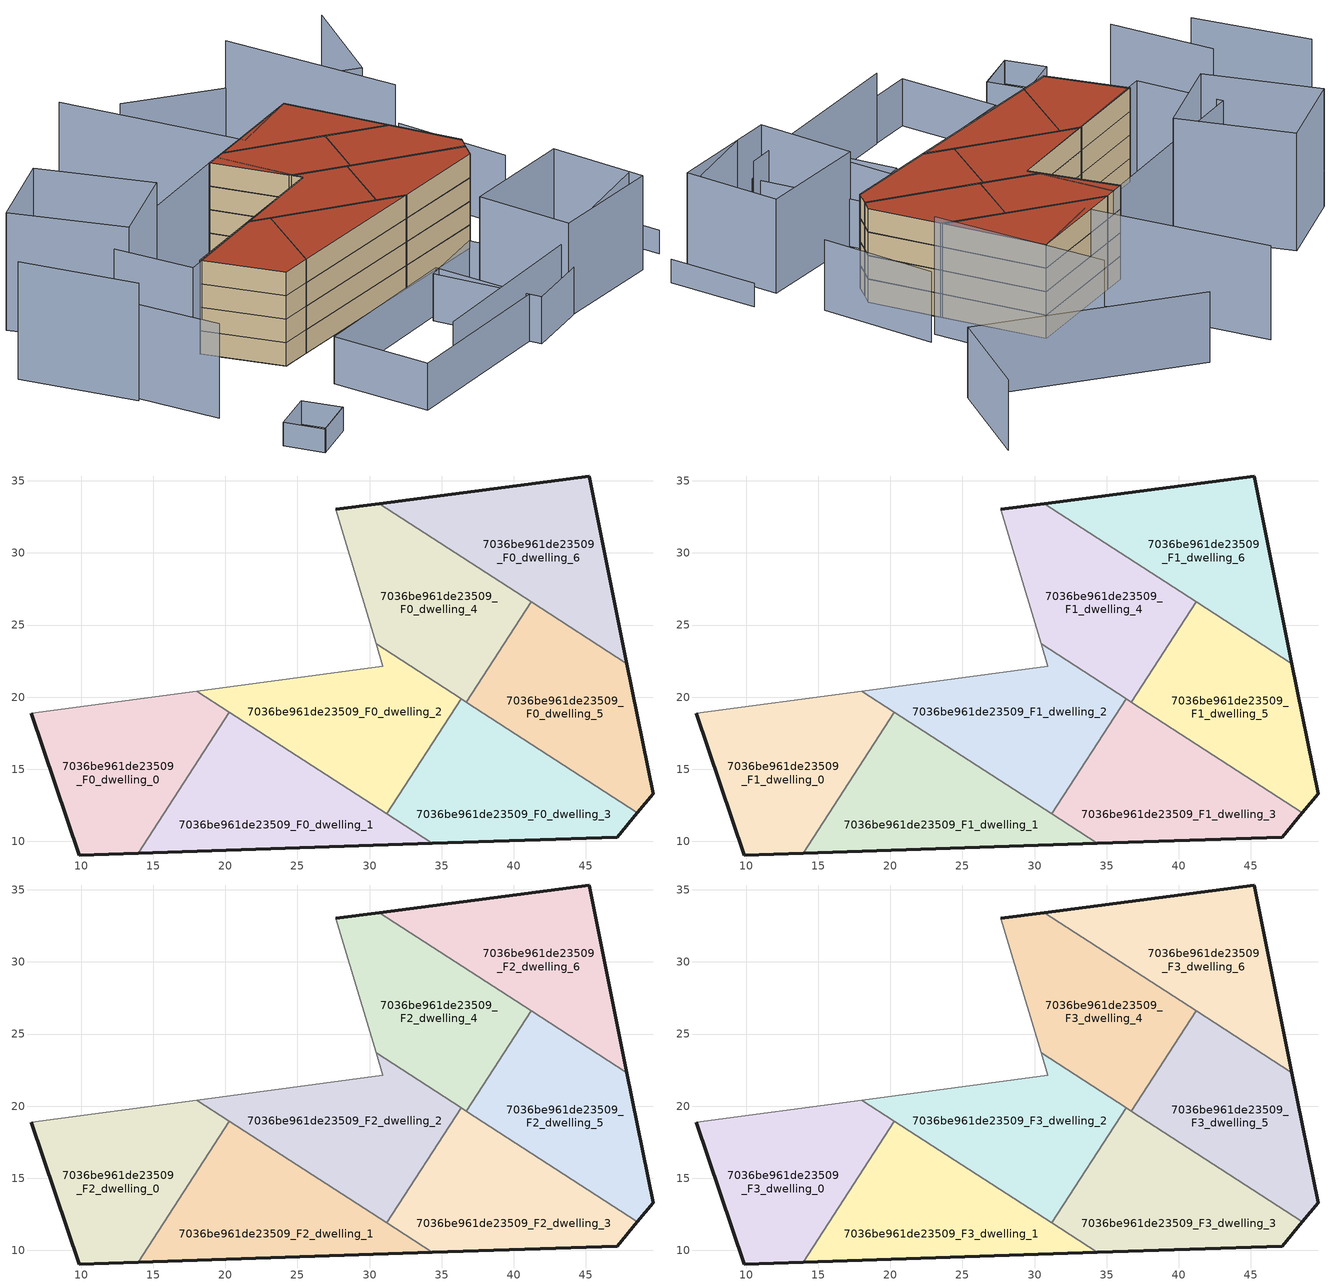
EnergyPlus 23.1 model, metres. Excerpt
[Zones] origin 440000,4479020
7036be961de23509_F0_dwelling_0
 floor ground (EU_floor_Construction): 13.96,9.19 20.28,18.96 18.02,20.42 6.55,18.88 9.86,9.05 z0
 wall outside (EU_wall_Construction): 13.97,9.19 9.86,9.05 6.55,18.88 z0:3
 wall adiabatic (EU_wall_Construction): 6.55,18.88 18.02,20.42 z0:3
 wall to 7036be961de23509_F0_dwelling_1 (EU_wall_Construction): 20.28,18.96 13.96,9.19 z0:3
 wall to 7036be961de23509_F0_dwelling_2 (EU_wall_Construction): 18.02,20.42 20.28,18.96 z0:3
 roof outside (EU_roof_Construction): 20.28,18.96 13.96,9.19 9.86,9.05 6.55,18.88 18.02,20.42 z3
7036be961de23509_F0_dwelling_1
 floor ground (EU_floor_Construction): 34.34,9.87 20.28,18.96 13.97,9.19 z0
 wall outside (EU_wall_Construction): 34.34,9.87 13.97,9.19 z0:3
 wall to 7036be961de23509_F0_dwelling_3 (EU_wall_Construction): 31.19,11.91 34.34,9.87 z0:3
 wall to 7036be961de23509_F0_dwelling_2 (EU_wall_Construction): 20.28,18.96 31.18,11.91 z0:3
7036be961de23509_F0_dwelling_2
 floor ground (EU_floor_Construction): 31.19,11.91 36.34,19.88 30.45,23.69 30.91,22.15 18.02,20.42 z0
 wall adiabatic (EU_wall_Construction): 18.02,20.42 30.91,22.15 30.45,23.69 z0:3
 wall to 7036be961de23509_F0_dwelling_3 (EU_wall_Construction): 36.34,19.88 31.18,11.91 z0:3
 wall to 7036be961de23509_F0_dwelling_4 (EU_wall_Construction): 30.45,23.69 36.34,19.88 z0:3
7036be961de23509_F0_dwelling_3
 floor ground (EU_floor_Construction): 47.18,10.3 48.56,11.97 36.34,19.88 31.19,11.91 34.34,9.87 z0
 wall outside (EU_wall_Construction): 48.57,11.97 47.18,10.3 34.34,9.87 z0:3
 wall to 7036be961de23509_F0_dwelling_5 (EU_wall_Construction): 36.7,19.64 48.57,11.97 z0:3
 wall to 7036be961de23509_F0_dwelling_4 (EU_wall_Construction): 36.34,19.88 36.7,19.64 z0:3
7036be961de23509_F0_dwelling_4
 floor ground (EU_floor_Construction): 36.7,19.64 41.2,26.6 30.66,33.42 27.66,33.02 30.45,23.69 z0
 wall outside (EU_wall_Construction): 27.66,33.02 30.66,33.42 z0:3
 wall adiabatic (EU_wall_Construction): 30.45,23.69 27.66,33.02 z0:3
 wall to 7036be961de23509_F0_dwelling_6 (EU_wall_Construction): 30.66,33.42 41.2,26.6 z0:3
 wall to 7036be961de23509_F0_dwelling_5 (EU_wall_Construction): 41.2,26.6 36.71,19.64 z0:3
7036be961de23509_F0_dwelling_5
 floor ground (EU_floor_Construction): 48.56,11.97 49.66,13.3 47.84,22.3 41.2,26.6 36.7,19.64 z0
 wall outside (EU_wall_Construction): 47.84,22.3 49.66,13.3 48.57,11.97 z0:3
 wall to 7036be961de23509_F0_dwelling_6 (EU_wall_Construction): 41.2,26.6 47.84,22.3 z0:3
7036be961de23509_F0_dwelling_6
 floor ground (EU_floor_Construction): 47.84,22.3 45.22,35.33 30.66,33.42 z0
 wall outside (EU_wall_Construction): 30.66,33.42 45.22,35.33 47.84,22.3 z0:3
7036be961de23509_F1_dwelling_0
 floor outside (EU_floor_Construction): 20.28,18.96 13.96,9.19 9.86,9.05 6.55,18.88 18.02,20.42 z3
 wall outside (EU_wall_Construction): 13.97,9.19 9.86,9.05 6.55,18.88 z3:6
 wall adiabatic (EU_wall_Construction): 6.55,18.88 18.02,20.42 z3:6
 wall to 7036be961de23509_F1_dwelling_1 (EU_wall_Construction): 20.28,18.96 13.96,9.19 z3:6
 wall to 7036be961de23509_F1_dwelling_2 (EU_wall_Construction): 18.02,20.42 20.28,18.96 z3:6
 roof outside (EU_roof_Construction): 20.28,18.96 13.96,9.19 9.86,9.05 6.55,18.88 18.02,20.42 z6
7036be961de23509_F1_dwelling_1
 floor to 7036be961de23509_F0_dwelling_1 (EU_floor_Construction): 34.34,9.87 20.28,18.96 13.96,9.19 z3
 wall outside (EU_wall_Construction): 34.34,9.87 13.97,9.19 z3:6
 wall to 7036be961de23509_F1_dwelling_3 (EU_wall_Construction): 31.19,11.91 34.34,9.87 z3:6
 wall to 7036be961de23509_F1_dwelling_2 (EU_wall_Construction): 20.28,18.96 31.18,11.91 z3:6
7036be961de23509_F1_dwelling_2
 floor to 7036be961de23509_F0_dwelling_2 (EU_floor_Construction): 31.19,11.91 36.34,19.88 30.45,23.69 30.91,22.15 18.02,20.42 z3
 wall adiabatic (EU_wall_Construction): 18.02,20.42 30.91,22.15 30.45,23.69 z3:6
 wall to 7036be961de23509_F1_dwelling_3 (EU_wall_Construction): 36.34,19.88 31.18,11.91 z3:6
 wall to 7036be961de23509_F1_dwelling_4 (EU_wall_Construction): 30.45,23.69 36.34,19.88 z3:6
7036be961de23509_F1_dwelling_3
 floor to 7036be961de23509_F0_dwelling_3 (EU_floor_Construction): 47.18,10.3 48.56,11.97 36.34,19.88 31.19,11.91 34.34,9.87 z3
 wall outside (EU_wall_Construction): 48.57,11.97 47.18,10.3 34.34,9.87 z3:6
 wall to 7036be961de23509_F1_dwelling_5 (EU_wall_Construction): 36.7,19.64 48.57,11.97 z3:6
 wall to 7036be961de23509_F1_dwelling_4 (EU_wall_Construction): 36.34,19.88 36.7,19.64 z3:6
7036be961de23509_F1_dwelling_4
 floor to 7036be961de23509_F0_dwelling_4 (EU_floor_Construction): 36.7,19.64 41.2,26.6 30.66,33.42 27.66,33.02 30.45,23.69 z3
 wall outside (EU_wall_Construction): 27.66,33.02 30.66,33.42 z3:6
 wall adiabatic (EU_wall_Construction): 30.45,23.69 27.66,33.02 z3:6
 wall to 7036be961de23509_F1_dwelling_6 (EU_wall_Construction): 30.66,33.42 41.2,26.6 z3:6
 wall to 7036be961de23509_F1_dwelling_5 (EU_wall_Construction): 41.2,26.6 36.71,19.64 z3:6
7036be961de23509_F1_dwelling_5
 floor to 7036be961de23509_F0_dwelling_5 (EU_floor_Construction): 48.56,11.97 49.66,13.3 47.84,22.3 41.2,26.6 36.7,19.64 z3
 wall outside (EU_wall_Construction): 47.84,22.3 49.66,13.3 48.57,11.97 z3:6
 wall to 7036be961de23509_F1_dwelling_6 (EU_wall_Construction): 41.2,26.6 47.84,22.3 z3:6
7036be961de23509_F1_dwelling_6
 floor to 7036be961de23509_F0_dwelling_6 (EU_floor_Construction): 47.84,22.3 45.22,35.33 30.66,33.42 z3
 wall outside (EU_wall_Construction): 30.66,33.42 45.22,35.33 47.84,22.3 z3:6
7036be961de23509_F2_dwelling_0
 floor outside (EU_floor_Construction): 20.28,18.96 13.96,9.19 9.86,9.05 6.55,18.88 18.02,20.42 z6
 wall outside (EU_wall_Construction): 13.97,9.19 9.86,9.05 6.55,18.88 z6:9
 wall adiabatic (EU_wall_Construction): 6.55,18.88 18.02,20.42 z6:9
 wall to 7036be961de23509_F2_dwelling_1 (EU_wall_Construction): 20.28,18.96 13.96,9.19 z6:9
 wall to 7036be961de23509_F2_dwelling_2 (EU_wall_Construction): 18.02,20.42 20.28,18.96 z6:9
 roof outside (EU_roof_Construction): 20.28,18.96 13.96,9.19 9.86,9.05 6.55,18.88 18.02,20.42 z9
7036be961de23509_F2_dwelling_1
 floor to 7036be961de23509_F1_dwelling_1 (EU_floor_Construction): 34.34,9.87 20.28,18.96 13.96,9.19 z6
 wall outside (EU_wall_Construction): 34.34,9.87 13.97,9.19 z6:9
 wall to 7036be961de23509_F2_dwelling_3 (EU_wall_Construction): 31.19,11.91 34.34,9.87 z6:9
 wall to 7036be961de23509_F2_dwelling_2 (EU_wall_Construction): 20.28,18.96 31.18,11.91 z6:9
7036be961de23509_F2_dwelling_2
 floor to 7036be961de23509_F1_dwelling_2 (EU_floor_Construction): 31.19,11.91 36.34,19.88 30.45,23.69 30.91,22.15 18.02,20.42 z6
 wall adiabatic (EU_wall_Construction): 18.02,20.42 30.91,22.15 30.45,23.69 z6:9
 wall to 7036be961de23509_F2_dwelling_3 (EU_wall_Construction): 36.34,19.88 31.18,11.91 z6:9
 wall to 7036be961de23509_F2_dwelling_4 (EU_wall_Construction): 30.45,23.69 36.34,19.88 z6:9
7036be961de23509_F2_dwelling_3
 floor to 7036be961de23509_F1_dwelling_3 (EU_floor_Construction): 47.18,10.3 48.56,11.97 36.34,19.88 31.19,11.91 34.34,9.87 z6
 wall outside (EU_wall_Construction): 48.57,11.97 47.18,10.3 34.34,9.87 z6:9
 wall to 7036be961de23509_F2_dwelling_5 (EU_wall_Construction): 36.7,19.64 48.57,11.97 z6:9
 wall to 7036be961de23509_F2_dwelling_4 (EU_wall_Construction): 36.34,19.88 36.7,19.64 z6:9
7036be961de23509_F2_dwelling_4
 floor to 7036be961de23509_F1_dwelling_4 (EU_floor_Construction): 36.7,19.64 41.2,26.6 30.66,33.42 27.66,33.02 30.45,23.69 z6
 wall outside (EU_wall_Construction): 27.66,33.02 30.66,33.42 z6:9
 wall adiabatic (EU_wall_Construction): 30.45,23.69 27.66,33.02 z6:9
 wall to 7036be961de23509_F2_dwelling_6 (EU_wall_Construction): 30.66,33.42 41.2,26.6 z6:9
 wall to 7036be961de23509_F2_dwelling_5 (EU_wall_Construction): 41.2,26.6 36.71,19.64 z6:9
7036be961de23509_F2_dwelling_5
 floor to 7036be961de23509_F1_dwelling_5 (EU_floor_Construction): 48.56,11.97 49.66,13.3 47.84,22.3 41.2,26.6 36.7,19.64 z6
 wall outside (EU_wall_Construction): 47.84,22.3 49.66,13.3 48.57,11.97 z6:9
 wall to 7036be961de23509_F2_dwelling_6 (EU_wall_Construction): 41.2,26.6 47.84,22.3 z6:9
7036be961de23509_F2_dwelling_6
 floor to 7036be961de23509_F1_dwelling_6 (EU_floor_Construction): 47.84,22.3 45.22,35.33 30.66,33.42 z6
 wall outside (EU_wall_Construction): 30.66,33.42 45.22,35.33 47.84,22.3 z6:9
7036be961de23509_F3_dwelling_0
 floor outside (EU_floor_Construction): 20.28,18.96 13.96,9.19 9.86,9.05 6.55,18.88 18.02,20.42 z9
 wall outside (EU_wall_Construction): 13.97,9.19 9.86,9.05 6.55,18.88 z9:12
 wall adiabatic (EU_wall_Construction): 6.55,18.88 18.02,20.42 z9:12
 wall to 7036be961de23509_F3_dwelling_1 (EU_wall_Construction): 20.28,18.96 13.96,9.19 z9:12
 wall to 7036be961de23509_F3_dwelling_2 (EU_wall_Construction): 18.02,20.42 20.28,18.96 z9:12
 roof outside (EU_roof_Construction): 20.28,18.96 13.96,9.19 9.86,9.05 6.55,18.88 18.02,20.42 z12
7036be961de23509_F3_dwelling_1
 floor to 7036be961de23509_F2_dwelling_1 (EU_floor_Construction): 34.34,9.87 20.28,18.96 13.96,9.19 z9
 wall outside (EU_wall_Construction): 34.34,9.87 13.97,9.19 z9:12
 wall to 7036be961de23509_F3_dwelling_3 (EU_wall_Construction): 31.19,11.91 34.34,9.87 z9:12
 wall to 7036be961de23509_F3_dwelling_2 (EU_wall_Construction): 20.28,18.96 31.18,11.91 z9:12
 roof outside (EU_roof_Construction): 34.34,9.87 13.96,9.19 20.28,18.96 z12
7036be961de23509_F3_dwelling_2
 floor to 7036be961de23509_F2_dwelling_2 (EU_floor_Construction): 31.19,11.91 36.34,19.88 30.45,23.69 30.91,22.15 18.02,20.42 z9
 wall adiabatic (EU_wall_Construction): 18.02,20.42 30.91,22.15 30.45,23.69 z9:12
 wall to 7036be961de23509_F3_dwelling_3 (EU_wall_Construction): 36.34,19.88 31.18,11.91 z9:12
 wall to 7036be961de23509_F3_dwelling_4 (EU_wall_Construction): 30.45,23.69 36.34,19.88 z9:12
 roof outside (EU_roof_Construction): 36.34,19.88 31.19,11.91 18.02,20.42 30.91,22.15 30.45,23.69 z12
7036be961de23509_F3_dwelling_3
 floor to 7036be961de23509_F2_dwelling_3 (EU_floor_Construction): 47.18,10.3 48.56,11.97 36.34,19.88 31.19,11.91 34.34,9.87 z9
 wall outside (EU_wall_Construction): 48.57,11.97 47.18,10.3 34.34,9.87 z9:12
 wall to 7036be961de23509_F3_dwelling_5 (EU_wall_Construction): 36.7,19.64 48.57,11.97 z9:12
 wall to 7036be961de23509_F3_dwelling_4 (EU_wall_Construction): 36.34,19.88 36.7,19.64 z9:12
 roof outside (EU_roof_Construction): 48.56,11.97 47.18,10.3 34.34,9.87 31.19,11.91 36.34,19.88 z12
7036be961de23509_F3_dwelling_4
 floor to 7036be961de23509_F2_dwelling_4 (EU_floor_Construction): 36.7,19.64 41.2,26.6 30.66,33.42 27.66,33.02 30.45,23.69 z9
 wall outside (EU_wall_Construction): 27.66,33.02 30.66,33.42 z9:12
 wall adiabatic (EU_wall_Construction): 30.45,23.69 27.66,33.02 z9:12
 wall to 7036be961de23509_F3_dwelling_6 (EU_wall_Construction): 30.66,33.42 41.2,26.6 z9:12
 wall to 7036be961de23509_F3_dwelling_5 (EU_wall_Construction): 41.2,26.6 36.71,19.64 z9:12
 roof outside (EU_roof_Construction): 41.2,26.6 36.7,19.64 30.45,23.69 27.66,33.02 30.66,33.42 z12
7036be961de23509_F3_dwelling_5
 floor to 7036be961de23509_F2_dwelling_5 (EU_floor_Construction): 48.56,11.97 49.66,13.3 47.84,22.3 41.2,26.6 36.7,19.64 z9
 wall outside (EU_wall_Construction): 47.84,22.3 49.66,13.3 48.57,11.97 z9:12
 wall to 7036be961de23509_F3_dwelling_6 (EU_wall_Construction): 41.2,26.6 47.84,22.3 z9:12
 roof outside (EU_roof_Construction): 47.84,22.3 49.66,13.3 48.56,11.97 36.7,19.64 41.2,26.6 z12
7036be961de23509_F3_dwelling_6
 floor to 7036be961de23509_F2_dwelling_6 (EU_floor_Construction): 47.84,22.3 45.22,35.33 30.66,33.42 z9
 wall outside (EU_wall_Construction): 30.66,33.42 45.22,35.33 47.84,22.3 z9:12
 roof outside (EU_roof_Construction): 45.22,35.33 47.84,22.3 30.66,33.42 z12
shading: -5.52,-7.84 0.04,-6.12 / 58.82,-8.01 58.26,3.44 / 0.21,-6.15 -5.57,-7.86 / -5.57,-7.86 -7.02,-2.95 / -7.02,-2.95 -1.23,-1.25 / -1.23,-1.25 0.21,-6.15 z0:3; 31.63,-9.54 10.2,-10.81 / 10.2,-10.81 9.44,1.9 / 9.44,1.9 30.87,3.18 / 30.87,3.18 31.63,-9.54 / 31.92,-11.06 29.36,2.48 / 29.36,2.48 38.79,4.26 / 38.79,4.26 41.35,-9.28 / 41.35,-9.28 31.92,-11.06 z0:6; 15.72,-10.41 42.59,-8.16 / 54.26,10.47 53.7,25.25 / 71.16,48.96 62.88,37.18 / 62.88,37.18 38.99,53.98 z0:9; 44.33,-9.22 54.02,-7.23 / -7.28,20.52 -5.51,7.24 / 45.22,35.34 34.84,33.22 / 34.84,33.22 30.15,56.23 / 38.9,2.82 53.92,3.36 / 53.92,3.36 54.37,-8.96 / 54.37,-8.96 39.35,-9.51 / 39.35,-9.51 38.9,2.82 / 2.95,29.46 29.31,33.26 / 29.31,33.26 30.91,22.15 / 30.91,22.15 4.55,18.35 / 4.55,18.35 2.95,29.46 z0:12; 51.74,24.3 49.39,46.68 / -11.05,31.78 -7.38,17.34 / 3.75,26.86 -1.53,40.5 / -1.53,40.5 9.69,44.84 / 9.69,44.84 14.96,31.19 / 14.96,31.19 3.75,26.86 z0:15
[Building]
EU S2 Campaign: North Axis=0; Terrain=City; Solar Distribution=FullExterior
[Site:Location]
Madrid: Latitude=40.5; Longitude=-3.5; Time Zone=1; Elevation=609
[SizingPeriod:WeatherFileDays]
AnnualSizingPeriod: Begin Month=1; Begin Day of Month=1; End Month=12; End Day of Month=31; Day of Week for Start Day=Monday; Use Weather File Daylight Saving Period=No; Use Weather File Rain and Snow Indicators=No
[MATERIAL]
EU_InternalMass_Material: Roughness=MediumRough; Thickness=0.1; Conductivity=1; Density=1800; Specific Heat=900; Thermal Absorptance=0.9; Solar Absorptance=0.7; Visible Absorptance=0.7
[MATERIAL:NOMASS] Roughness=MediumRough; Thermal Absorptance=0.9; Solar Absorptance=0.7; Visible Absorptance=0.7
Name | Thermal Resistance
EU_wall_NoMass | 1.60022
EU_roof_NoMass | 1.57597
EU_floor_NoMass | 0.470652
[CONSTRUCTION]
EU_wall_Construction: EU_wall_NoMass
EU_roof_Construction: EU_roof_NoMass
EU_floor_Construction: EU_floor_NoMass
EU_InternalMass_Construction: EU_InternalMass_Material
[ZONE] Type=1; Multiplier=1; Ceiling Height=autocalculate; Floor Area=autocalculate; Part of Total Floor Area=Yes
Name | Volume
7036be961de23509_F0_dwelling_0; 7036be961de23509_F1_dwelling_0; 7036be961de23509_F2_dwelling_0; 7036be961de23509_F3_dwelling_0 | 292.134
7036be961de23509_F0_dwelling_1; 7036be961de23509_F1_dwelling_1; 7036be961de23509_F2_dwelling_1; 7036be961de23509_F3_dwelling_1 | 292.131
7036be961de23509_F0_dwelling_2; 7036be961de23509_F1_dwelling_2; 7036be961de23509_F2_dwelling_2; 7036be961de23509_F3_dwelling_2 | 292.112
7036be961de23509_F0_dwelling_3; 7036be961de23509_F1_dwelling_3; 7036be961de23509_F2_dwelling_3; 7036be961de23509_F3_dwelling_3 | 292.139
7036be961de23509_F0_dwelling_4; 7036be961de23509_F1_dwelling_4; 7036be961de23509_F2_dwelling_4; 7036be961de23509_F3_dwelling_4 | 292.142
7036be961de23509_F0_dwelling_5; 7036be961de23509_F1_dwelling_5; 7036be961de23509_F2_dwelling_5; 7036be961de23509_F3_dwelling_5 | 292.147
7036be961de23509_F0_dwelling_6; 7036be961de23509_F1_dwelling_6; 7036be961de23509_F2_dwelling_6; 7036be961de23509_F3_dwelling_6 | 292.126
[INTERNALMASS] Construction=EU_InternalMass_Construction
Name | Zone or ZoneList | Surface Area
7036be961de23509_F0_dwelling_0_EU_InternalMass | 7036be961de23509_F0_dwelling_0 | 97.3775
7036be961de23509_F0_dwelling_1_EU_InternalMass | 7036be961de23509_F0_dwelling_1 | 97.3775
7036be961de23509_F0_dwelling_2_EU_InternalMass | 7036be961de23509_F0_dwelling_2 | 97.3691
7036be961de23509_F0_dwelling_3_EU_InternalMass | 7036be961de23509_F0_dwelling_3 | 97.3801
7036be961de23509_F0_dwelling_4_EU_InternalMass | 7036be961de23509_F0_dwelling_4 | 97.3817
7036be961de23509_F0_dwelling_5_EU_InternalMass | 7036be961de23509_F0_dwelling_5 | 97.382
7036be961de23509_F0_dwelling_6_EU_InternalMass | 7036be961de23509_F0_dwelling_6 | 97.3754
7036be961de23509_F1_dwelling_0_EU_InternalMass | 7036be961de23509_F1_dwelling_0 | 97.3775
7036be961de23509_F1_dwelling_1_EU_InternalMass | 7036be961de23509_F1_dwelling_1 | 97.3775
7036be961de23509_F1_dwelling_2_EU_InternalMass | 7036be961de23509_F1_dwelling_2 | 97.3691
7036be961de23509_F1_dwelling_3_EU_InternalMass | 7036be961de23509_F1_dwelling_3 | 97.3801
7036be961de23509_F1_dwelling_4_EU_InternalMass | 7036be961de23509_F1_dwelling_4 | 97.3817
7036be961de23509_F1_dwelling_5_EU_InternalMass | 7036be961de23509_F1_dwelling_5 | 97.382
7036be961de23509_F1_dwelling_6_EU_InternalMass | 7036be961de23509_F1_dwelling_6 | 97.3754
7036be961de23509_F2_dwelling_0_EU_InternalMass | 7036be961de23509_F2_dwelling_0 | 97.3775
7036be961de23509_F2_dwelling_1_EU_InternalMass | 7036be961de23509_F2_dwelling_1 | 97.3775
7036be961de23509_F2_dwelling_2_EU_InternalMass | 7036be961de23509_F2_dwelling_2 | 97.3691
7036be961de23509_F2_dwelling_3_EU_InternalMass | 7036be961de23509_F2_dwelling_3 | 97.3801
7036be961de23509_F2_dwelling_4_EU_InternalMass | 7036be961de23509_F2_dwelling_4 | 97.3817
7036be961de23509_F2_dwelling_5_EU_InternalMass | 7036be961de23509_F2_dwelling_5 | 97.382
7036be961de23509_F2_dwelling_6_EU_InternalMass | 7036be961de23509_F2_dwelling_6 | 97.3754
7036be961de23509_F3_dwelling_0_EU_InternalMass | 7036be961de23509_F3_dwelling_0 | 97.3775
7036be961de23509_F3_dwelling_1_EU_InternalMass | 7036be961de23509_F3_dwelling_1 | 97.3775
7036be961de23509_F3_dwelling_2_EU_InternalMass | 7036be961de23509_F3_dwelling_2 | 97.3691
7036be961de23509_F3_dwelling_3_EU_InternalMass | 7036be961de23509_F3_dwelling_3 | 97.3801
7036be961de23509_F3_dwelling_4_EU_InternalMass | 7036be961de23509_F3_dwelling_4 | 97.3817
7036be961de23509_F3_dwelling_5_EU_InternalMass | 7036be961de23509_F3_dwelling_5 | 97.382
7036be961de23509_F3_dwelling_6_EU_InternalMass | 7036be961de23509_F3_dwelling_6 | 97.3754
[OTHEREQUIPMENT] Fuel Type=Electricity; Design Level Calculation Method=Watts/Area; Power per Zone Floor Area=1; Fraction Latent=0; Fraction Radiant=0; Fraction Lost=0; Carbon Dioxide Generation Rate=0; EndUse Subcategory=EU_Step8_InternalGains
Name | Zone or ZoneList or Space or SpaceList | Schedule
EU_Step8_InternalGain_7036be961de23509_F0_dwelling_0_f000 | 7036be961de23509_F0_dwelling_0 | EU_Step8_GainSchedule_7036be961de23509_F0_dwelling_0_f000
EU_Step8_InternalGain_7036be961de23509_F0_dwelling_1_f000 | 7036be961de23509_F0_dwelling_1 | EU_Step8_GainSchedule_7036be961de23509_F0_dwelling_1_f000
EU_Step8_InternalGain_7036be961de23509_F0_dwelling_2_f000 | 7036be961de23509_F0_dwelling_2 | EU_Step8_GainSchedule_7036be961de23509_F0_dwelling_2_f000
EU_Step8_InternalGain_7036be961de23509_F0_dwelling_3_f000 | 7036be961de23509_F0_dwelling_3 | EU_Step8_GainSchedule_7036be961de23509_F0_dwelling_3_f000
EU_Step8_InternalGain_7036be961de23509_F0_dwelling_4_f000 | 7036be961de23509_F0_dwelling_4 | EU_Step8_GainSchedule_7036be961de23509_F0_dwelling_4_f000
EU_Step8_InternalGain_7036be961de23509_F0_dwelling_5_f000 | 7036be961de23509_F0_dwelling_5 | EU_Step8_GainSchedule_7036be961de23509_F0_dwelling_5_f000
EU_Step8_InternalGain_7036be961de23509_F0_dwelling_6_f000 | 7036be961de23509_F0_dwelling_6 | EU_Step8_GainSchedule_7036be961de23509_F0_dwelling_6_f000
EU_Step8_InternalGain_7036be961de23509_F1_dwelling_0_f000 | 7036be961de23509_F1_dwelling_0 | EU_Step8_GainSchedule_7036be961de23509_F1_dwelling_0_f000
EU_Step8_InternalGain_7036be961de23509_F1_dwelling_1_f000 | 7036be961de23509_F1_dwelling_1 | EU_Step8_GainSchedule_7036be961de23509_F1_dwelling_1_f000
EU_Step8_InternalGain_7036be961de23509_F1_dwelling_2_f000 | 7036be961de23509_F1_dwelling_2 | EU_Step8_GainSchedule_7036be961de23509_F1_dwelling_2_f000
EU_Step8_InternalGain_7036be961de23509_F1_dwelling_3_f000 | 7036be961de23509_F1_dwelling_3 | EU_Step8_GainSchedule_7036be961de23509_F1_dwelling_3_f000
EU_Step8_InternalGain_7036be961de23509_F1_dwelling_4_f000 | 7036be961de23509_F1_dwelling_4 | EU_Step8_GainSchedule_7036be961de23509_F1_dwelling_4_f000
EU_Step8_InternalGain_7036be961de23509_F1_dwelling_5_f000 | 7036be961de23509_F1_dwelling_5 | EU_Step8_GainSchedule_7036be961de23509_F1_dwelling_5_f000
EU_Step8_InternalGain_7036be961de23509_F1_dwelling_6_f000 | 7036be961de23509_F1_dwelling_6 | EU_Step8_GainSchedule_7036be961de23509_F1_dwelling_6_f000
EU_Step8_InternalGain_7036be961de23509_F2_dwelling_0_f000 | 7036be961de23509_F2_dwelling_0 | EU_Step8_GainSchedule_7036be961de23509_F2_dwelling_0_f000
EU_Step8_InternalGain_7036be961de23509_F2_dwelling_1_f000 | 7036be961de23509_F2_dwelling_1 | EU_Step8_GainSchedule_7036be961de23509_F2_dwelling_1_f000
EU_Step8_InternalGain_7036be961de23509_F2_dwelling_2_f000 | 7036be961de23509_F2_dwelling_2 | EU_Step8_GainSchedule_7036be961de23509_F2_dwelling_2_f000
EU_Step8_InternalGain_7036be961de23509_F2_dwelling_3_f000 | 7036be961de23509_F2_dwelling_3 | EU_Step8_GainSchedule_7036be961de23509_F2_dwelling_3_f000
EU_Step8_InternalGain_7036be961de23509_F2_dwelling_4_f000 | 7036be961de23509_F2_dwelling_4 | EU_Step8_GainSchedule_7036be961de23509_F2_dwelling_4_f000
EU_Step8_InternalGain_7036be961de23509_F2_dwelling_5_f000 | 7036be961de23509_F2_dwelling_5 | EU_Step8_GainSchedule_7036be961de23509_F2_dwelling_5_f000
EU_Step8_InternalGain_7036be961de23509_F2_dwelling_6_f000 | 7036be961de23509_F2_dwelling_6 | EU_Step8_GainSchedule_7036be961de23509_F2_dwelling_6_f000
EU_Step8_InternalGain_7036be961de23509_F3_dwelling_0_f000 | 7036be961de23509_F3_dwelling_0 | EU_Step8_GainSchedule_7036be961de23509_F3_dwelling_0_f000
EU_Step8_InternalGain_7036be961de23509_F3_dwelling_1_f000 | 7036be961de23509_F3_dwelling_1 | EU_Step8_GainSchedule_7036be961de23509_F3_dwelling_1_f000
EU_Step8_InternalGain_7036be961de23509_F3_dwelling_2_f000 | 7036be961de23509_F3_dwelling_2 | EU_Step8_GainSchedule_7036be961de23509_F3_dwelling_2_f000
EU_Step8_InternalGain_7036be961de23509_F3_dwelling_3_f000 | 7036be961de23509_F3_dwelling_3 | EU_Step8_GainSchedule_7036be961de23509_F3_dwelling_3_f000
EU_Step8_InternalGain_7036be961de23509_F3_dwelling_4_f000 | 7036be961de23509_F3_dwelling_4 | EU_Step8_GainSchedule_7036be961de23509_F3_dwelling_4_f000
EU_Step8_InternalGain_7036be961de23509_F3_dwelling_5_f000 | 7036be961de23509_F3_dwelling_5 | EU_Step8_GainSchedule_7036be961de23509_F3_dwelling_5_f000
EU_Step8_InternalGain_7036be961de23509_F3_dwelling_6_f000 | 7036be961de23509_F3_dwelling_6 | EU_Step8_GainSchedule_7036be961de23509_F3_dwelling_6_f000
[ZONEVENTILATION:DESIGNFLOWRATE] Schedule=EU_AlwaysOn; Design Flow Rate Calculation Method=AirChanges/Hour; Air Changes per Hour=0.480704; Ventilation Type=Natural; Fan Pressure Rise=0; Fan Total Efficiency=1; Constant Term Coefficient=1; Temperature Term Coefficient=0; Velocity Term Coefficient=0; Velocity Squared Term Coefficient=0; Minimum Indoor Temperature=-100; Maximum Indoor Temperature=100; Delta Temperature=-100; Minimum Outdoor Temperature=-100; Maximum Outdoor Temperature=100; Maximum Wind Speed=40
Name | Zone or ZoneList or Space or SpaceList
EU_ConstantAir_7036be961de23509_F0_dwelling_0 | 7036be961de23509_F0_dwelling_0
EU_ConstantAir_7036be961de23509_F0_dwelling_1 | 7036be961de23509_F0_dwelling_1
EU_ConstantAir_7036be961de23509_F0_dwelling_2 | 7036be961de23509_F0_dwelling_2
EU_ConstantAir_7036be961de23509_F0_dwelling_3 | 7036be961de23509_F0_dwelling_3
EU_ConstantAir_7036be961de23509_F0_dwelling_4 | 7036be961de23509_F0_dwelling_4
EU_ConstantAir_7036be961de23509_F0_dwelling_5 | 7036be961de23509_F0_dwelling_5
EU_ConstantAir_7036be961de23509_F0_dwelling_6 | 7036be961de23509_F0_dwelling_6
EU_ConstantAir_7036be961de23509_F1_dwelling_0 | 7036be961de23509_F1_dwelling_0
EU_ConstantAir_7036be961de23509_F1_dwelling_1 | 7036be961de23509_F1_dwelling_1
EU_ConstantAir_7036be961de23509_F1_dwelling_2 | 7036be961de23509_F1_dwelling_2
EU_ConstantAir_7036be961de23509_F1_dwelling_3 | 7036be961de23509_F1_dwelling_3
EU_ConstantAir_7036be961de23509_F1_dwelling_4 | 7036be961de23509_F1_dwelling_4
EU_ConstantAir_7036be961de23509_F1_dwelling_5 | 7036be961de23509_F1_dwelling_5
EU_ConstantAir_7036be961de23509_F1_dwelling_6 | 7036be961de23509_F1_dwelling_6
EU_ConstantAir_7036be961de23509_F2_dwelling_0 | 7036be961de23509_F2_dwelling_0
EU_ConstantAir_7036be961de23509_F2_dwelling_1 | 7036be961de23509_F2_dwelling_1
EU_ConstantAir_7036be961de23509_F2_dwelling_2 | 7036be961de23509_F2_dwelling_2
EU_ConstantAir_7036be961de23509_F2_dwelling_3 | 7036be961de23509_F2_dwelling_3
EU_ConstantAir_7036be961de23509_F2_dwelling_4 | 7036be961de23509_F2_dwelling_4
EU_ConstantAir_7036be961de23509_F2_dwelling_5 | 7036be961de23509_F2_dwelling_5
EU_ConstantAir_7036be961de23509_F2_dwelling_6 | 7036be961de23509_F2_dwelling_6
EU_ConstantAir_7036be961de23509_F3_dwelling_0 | 7036be961de23509_F3_dwelling_0
EU_ConstantAir_7036be961de23509_F3_dwelling_1 | 7036be961de23509_F3_dwelling_1
EU_ConstantAir_7036be961de23509_F3_dwelling_2 | 7036be961de23509_F3_dwelling_2
EU_ConstantAir_7036be961de23509_F3_dwelling_3 | 7036be961de23509_F3_dwelling_3
EU_ConstantAir_7036be961de23509_F3_dwelling_4 | 7036be961de23509_F3_dwelling_4
EU_ConstantAir_7036be961de23509_F3_dwelling_5 | 7036be961de23509_F3_dwelling_5
EU_ConstantAir_7036be961de23509_F3_dwelling_6 | 7036be961de23509_F3_dwelling_6
[HVACTEMPLATE:THERMOSTAT] Constant Heating Setpoint=20; Constant Cooling Setpoint=50
EU_HeatOnly_7036be961de23509_F0_dwelling_0; EU_HeatOnly_7036be961de23509_F0_dwelling_1; EU_HeatOnly_7036be961de23509_F0_dwelling_2; EU_HeatOnly_7036be961de23509_F0_dwelling_3; EU_HeatOnly_7036be961de23509_F0_dwelling_4; EU_HeatOnly_7036be961de23509_F0_dwelling_5; EU_HeatOnly_7036be961de23509_F0_dwelling_6; EU_HeatOnly_7036be961de23509_F1_dwelling_0; EU_HeatOnly_7036be961de23509_F1_dwelling_1; EU_HeatOnly_7036be961de23509_F1_dwelling_2; EU_HeatOnly_7036be961de23509_F1_dwelling_3; EU_HeatOnly_7036be961de23509_F1_dwelling_4; EU_HeatOnly_7036be961de23509_F1_dwelling_5; EU_HeatOnly_7036be961de23509_F1_dwelling_6; EU_HeatOnly_7036be961de23509_F2_dwelling_0; EU_HeatOnly_7036be961de23509_F2_dwelling_1; EU_HeatOnly_7036be961de23509_F2_dwelling_2; EU_HeatOnly_7036be961de23509_F2_dwelling_3; EU_HeatOnly_7036be961de23509_F2_dwelling_4; EU_HeatOnly_7036be961de23509_F2_dwelling_5; EU_HeatOnly_7036be961de23509_F2_dwelling_6; EU_HeatOnly_7036be961de23509_F3_dwelling_0; EU_HeatOnly_7036be961de23509_F3_dwelling_1; EU_HeatOnly_7036be961de23509_F3_dwelling_2; EU_HeatOnly_7036be961de23509_F3_dwelling_3; EU_HeatOnly_7036be961de23509_F3_dwelling_4; EU_HeatOnly_7036be961de23509_F3_dwelling_5; EU_HeatOnly_7036be961de23509_F3_dwelling_6
[HVACTEMPLATE:ZONE:IDEALLOADSAIRSYSTEM] System Availability Schedule=EU_AlwaysOn; Maximum Heating Supply Air Temperature=50; Minimum Cooling Supply Air Temperature=13; Maximum Heating Supply Air Humidity Ratio=0.0156; Minimum Cooling Supply Air Humidity Ratio=0.0077; Heating Limit=NoLimit; Cooling Limit=NoLimit; Heating Availability Schedule=EU_AlwaysOn; Cooling Availability Schedule=EU_CoolingOff; Dehumidification Control Type=ConstantSensibleHeatRatio; Cooling Sensible Heat Ratio=0.7; Dehumidification Setpoint=60; Humidification Control Type=None; Humidification Setpoint=30; Outdoor Air Method=None; Outdoor Air Flow Rate per Person=0.00944; Outdoor Air Flow Rate per Zone Floor Area=0; Outdoor Air Flow Rate per Zone=0; Demand Controlled Ventilation Type=None; Outdoor Air Economizer Type=NoEconomizer; Heat Recovery Type=None; Sensible Heat Recovery Effectiveness=0.7; Latent Heat Recovery Effectiveness=0.65
Name | Template Thermostat
7036be961de23509_F0_dwelling_0 | EU_HeatOnly_7036be961de23509_F0_dwelling_0
7036be961de23509_F0_dwelling_1 | EU_HeatOnly_7036be961de23509_F0_dwelling_1
7036be961de23509_F0_dwelling_2 | EU_HeatOnly_7036be961de23509_F0_dwelling_2
7036be961de23509_F0_dwelling_3 | EU_HeatOnly_7036be961de23509_F0_dwelling_3
7036be961de23509_F0_dwelling_4 | EU_HeatOnly_7036be961de23509_F0_dwelling_4
7036be961de23509_F0_dwelling_5 | EU_HeatOnly_7036be961de23509_F0_dwelling_5
7036be961de23509_F0_dwelling_6 | EU_HeatOnly_7036be961de23509_F0_dwelling_6
7036be961de23509_F1_dwelling_0 | EU_HeatOnly_7036be961de23509_F1_dwelling_0
7036be961de23509_F1_dwelling_1 | EU_HeatOnly_7036be961de23509_F1_dwelling_1
7036be961de23509_F1_dwelling_2 | EU_HeatOnly_7036be961de23509_F1_dwelling_2
7036be961de23509_F1_dwelling_3 | EU_HeatOnly_7036be961de23509_F1_dwelling_3
7036be961de23509_F1_dwelling_4 | EU_HeatOnly_7036be961de23509_F1_dwelling_4
7036be961de23509_F1_dwelling_5 | EU_HeatOnly_7036be961de23509_F1_dwelling_5
7036be961de23509_F1_dwelling_6 | EU_HeatOnly_7036be961de23509_F1_dwelling_6
7036be961de23509_F2_dwelling_0 | EU_HeatOnly_7036be961de23509_F2_dwelling_0
7036be961de23509_F2_dwelling_1 | EU_HeatOnly_7036be961de23509_F2_dwelling_1
7036be961de23509_F2_dwelling_2 | EU_HeatOnly_7036be961de23509_F2_dwelling_2
7036be961de23509_F2_dwelling_3 | EU_HeatOnly_7036be961de23509_F2_dwelling_3
7036be961de23509_F2_dwelling_4 | EU_HeatOnly_7036be961de23509_F2_dwelling_4
7036be961de23509_F2_dwelling_5 | EU_HeatOnly_7036be961de23509_F2_dwelling_5
7036be961de23509_F2_dwelling_6 | EU_HeatOnly_7036be961de23509_F2_dwelling_6
7036be961de23509_F3_dwelling_0 | EU_HeatOnly_7036be961de23509_F3_dwelling_0
7036be961de23509_F3_dwelling_1 | EU_HeatOnly_7036be961de23509_F3_dwelling_1
7036be961de23509_F3_dwelling_2 | EU_HeatOnly_7036be961de23509_F3_dwelling_2
7036be961de23509_F3_dwelling_3 | EU_HeatOnly_7036be961de23509_F3_dwelling_3
7036be961de23509_F3_dwelling_4 | EU_HeatOnly_7036be961de23509_F3_dwelling_4
7036be961de23509_F3_dwelling_5 | EU_HeatOnly_7036be961de23509_F3_dwelling_5
7036be961de23509_F3_dwelling_6 | EU_HeatOnly_7036be961de23509_F3_dwelling_6
[SIZING:ZONE] Zone Cooling Design Supply Air Temperature Input Method=SupplyAirTemperature; Zone Cooling Design Supply Air Temperature=13; Zone Heating Design Supply Air Temperature Input Method=SupplyAirTemperature; Zone Heating Design Supply Air Temperature=50; Zone Cooling Design Supply Air Humidity Ratio=0.008; Zone Heating Design Supply Air Humidity Ratio=0.008; Cooling Design Air Flow Method=DesignDay; Cooling Design Air Flow Rate=0; Cooling Minimum Air Flow per Zone Floor Area=0.000762; Cooling Minimum Air Flow=0; Cooling Minimum Air Flow Fraction=0.2; Heating Design Air Flow Method=DesignDay; Heating Design Air Flow Rate=0; Heating Maximum Air Flow per Zone Floor Area=0.002032; Heating Maximum Air Flow=0.141576; Heating Maximum Air Flow Fraction=0.3; Account for Dedicated Outdoor Air System=No; Dedicated Outdoor Air System Control Strategy=NeutralSupplyAir; Dedicated Outdoor Air Low Setpoint Temperature for Design=autosize; Dedicated Outdoor Air High Setpoint Temperature for Design=autosize; Zone Load Sizing Method=Sensible Load Only No Latent Load; Zone Latent Cooling Design Supply Air Humidity Ratio Input Method=HumidityRatioDifference; Zone Cooling Design Supply Air Humidity Ratio Difference=0.005; Zone Latent Heating Design Supply Air Humidity Ratio Input Method=HumidityRatioDifference; Zone Humidification Design Supply Air Humidity Ratio Difference=0.005
7036be961de23509_F0_dwelling_0; 7036be961de23509_F0_dwelling_1; 7036be961de23509_F0_dwelling_2; 7036be961de23509_F0_dwelling_3; 7036be961de23509_F0_dwelling_4; 7036be961de23509_F0_dwelling_5; 7036be961de23509_F0_dwelling_6; 7036be961de23509_F1_dwelling_0; 7036be961de23509_F1_dwelling_1; 7036be961de23509_F1_dwelling_2; 7036be961de23509_F1_dwelling_3; 7036be961de23509_F1_dwelling_4; 7036be961de23509_F1_dwelling_5; 7036be961de23509_F1_dwelling_6; 7036be961de23509_F2_dwelling_0; 7036be961de23509_F2_dwelling_1; 7036be961de23509_F2_dwelling_2; 7036be961de23509_F2_dwelling_3; 7036be961de23509_F2_dwelling_4; 7036be961de23509_F2_dwelling_5; 7036be961de23509_F2_dwelling_6; 7036be961de23509_F3_dwelling_0; 7036be961de23509_F3_dwelling_1; 7036be961de23509_F3_dwelling_2; 7036be961de23509_F3_dwelling_3; 7036be961de23509_F3_dwelling_4; 7036be961de23509_F3_dwelling_5; 7036be961de23509_F3_dwelling_6
[SCHEDULE:CONSTANT]
Name | Hourly Value
EU_AlwaysOn | 1
EU_CoolingOff | 0
[SCHEDULE:FILE] Column Number=1; Rows to Skip at Top=0; Number of Hours of Data=8760; Column Separator=Comma; Interpolate to Timestep=No; Minutes per Item=60; Adjust Schedule for Daylight Savings=Yes
Name | File
EU_Step8_GainSchedule_7036be961de23509_F0_dwelling_0_f000 | ../../schedules/7036be961de23509/7036be961de23509_F0_dwelling_0_f000_gain.csv
EU_Step8_GainSchedule_7036be961de23509_F0_dwelling_1_f000 | ../../schedules/7036be961de23509/7036be961de23509_F0_dwelling_1_f000_gain.csv
EU_Step8_GainSchedule_7036be961de23509_F0_dwelling_2_f000 | ../../schedules/7036be961de23509/7036be961de23509_F0_dwelling_2_f000_gain.csv
EU_Step8_GainSchedule_7036be961de23509_F0_dwelling_3_f000 | ../../schedules/7036be961de23509/7036be961de23509_F0_dwelling_3_f000_gain.csv
EU_Step8_GainSchedule_7036be961de23509_F0_dwelling_4_f000 | ../../schedules/7036be961de23509/7036be961de23509_F0_dwelling_4_f000_gain.csv
EU_Step8_GainSchedule_7036be961de23509_F0_dwelling_5_f000 | ../../schedules/7036be961de23509/7036be961de23509_F0_dwelling_5_f000_gain.csv
EU_Step8_GainSchedule_7036be961de23509_F0_dwelling_6_f000 | ../../schedules/7036be961de23509/7036be961de23509_F0_dwelling_6_f000_gain.csv
EU_Step8_GainSchedule_7036be961de23509_F1_dwelling_0_f000 | ../../schedules/7036be961de23509/7036be961de23509_F1_dwelling_0_f000_gain.csv
EU_Step8_GainSchedule_7036be961de23509_F1_dwelling_1_f000 | ../../schedules/7036be961de23509/7036be961de23509_F1_dwelling_1_f000_gain.csv
EU_Step8_GainSchedule_7036be961de23509_F1_dwelling_2_f000 | ../../schedules/7036be961de23509/7036be961de23509_F1_dwelling_2_f000_gain.csv
EU_Step8_GainSchedule_7036be961de23509_F1_dwelling_3_f000 | ../../schedules/7036be961de23509/7036be961de23509_F1_dwelling_3_f000_gain.csv
EU_Step8_GainSchedule_7036be961de23509_F1_dwelling_4_f000 | ../../schedules/7036be961de23509/7036be961de23509_F1_dwelling_4_f000_gain.csv
EU_Step8_GainSchedule_7036be961de23509_F1_dwelling_5_f000 | ../../schedules/7036be961de23509/7036be961de23509_F1_dwelling_5_f000_gain.csv
EU_Step8_GainSchedule_7036be961de23509_F1_dwelling_6_f000 | ../../schedules/7036be961de23509/7036be961de23509_F1_dwelling_6_f000_gain.csv
EU_Step8_GainSchedule_7036be961de23509_F2_dwelling_0_f000 | ../../schedules/7036be961de23509/7036be961de23509_F2_dwelling_0_f000_gain.csv
EU_Step8_GainSchedule_7036be961de23509_F2_dwelling_1_f000 | ../../schedules/7036be961de23509/7036be961de23509_F2_dwelling_1_f000_gain.csv
EU_Step8_GainSchedule_7036be961de23509_F2_dwelling_2_f000 | ../../schedules/7036be961de23509/7036be961de23509_F2_dwelling_2_f000_gain.csv
EU_Step8_GainSchedule_7036be961de23509_F2_dwelling_3_f000 | ../../schedules/7036be961de23509/7036be961de23509_F2_dwelling_3_f000_gain.csv
EU_Step8_GainSchedule_7036be961de23509_F2_dwelling_4_f000 | ../../schedules/7036be961de23509/7036be961de23509_F2_dwelling_4_f000_gain.csv
EU_Step8_GainSchedule_7036be961de23509_F2_dwelling_5_f000 | ../../schedules/7036be961de23509/7036be961de23509_F2_dwelling_5_f000_gain.csv
EU_Step8_GainSchedule_7036be961de23509_F2_dwelling_6_f000 | ../../schedules/7036be961de23509/7036be961de23509_F2_dwelling_6_f000_gain.csv
EU_Step8_GainSchedule_7036be961de23509_F3_dwelling_0_f000 | ../../schedules/7036be961de23509/7036be961de23509_F3_dwelling_0_f000_gain.csv
EU_Step8_GainSchedule_7036be961de23509_F3_dwelling_1_f000 | ../../schedules/7036be961de23509/7036be961de23509_F3_dwelling_1_f000_gain.csv
EU_Step8_GainSchedule_7036be961de23509_F3_dwelling_2_f000 | ../../schedules/7036be961de23509/7036be961de23509_F3_dwelling_2_f000_gain.csv
EU_Step8_GainSchedule_7036be961de23509_F3_dwelling_3_f000 | ../../schedules/7036be961de23509/7036be961de23509_F3_dwelling_3_f000_gain.csv
EU_Step8_GainSchedule_7036be961de23509_F3_dwelling_4_f000 | ../../schedules/7036be961de23509/7036be961de23509_F3_dwelling_4_f000_gain.csv
EU_Step8_GainSchedule_7036be961de23509_F3_dwelling_5_f000 | ../../schedules/7036be961de23509/7036be961de23509_F3_dwelling_5_f000_gain.csv
EU_Step8_GainSchedule_7036be961de23509_F3_dwelling_6_f000 | ../../schedules/7036be961de23509/7036be961de23509_F3_dwelling_6_f000_gain.csv
